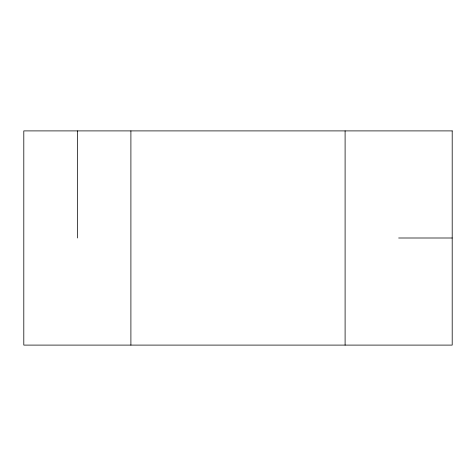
<?xml version="1.0" encoding="UTF-8"?>
<svg xmlns="http://www.w3.org/2000/svg" width="476" height="476" viewBox="0 0 476 476"><rect width="100%" height="100%" fill="white"/><g stroke="black" fill="none" stroke-linecap="round" stroke-linejoin="round"><path stroke-width="0.71" d="M398.65 238L452.2 238M345.1 130.9L345.1 345.1M130.9 130.9L130.9 345.1M77.35 130.9L77.35 238M452.2 130.9L23.8 130.9L23.8 345.1L452.2 345.1L452.2 130.9"/></g></svg>
